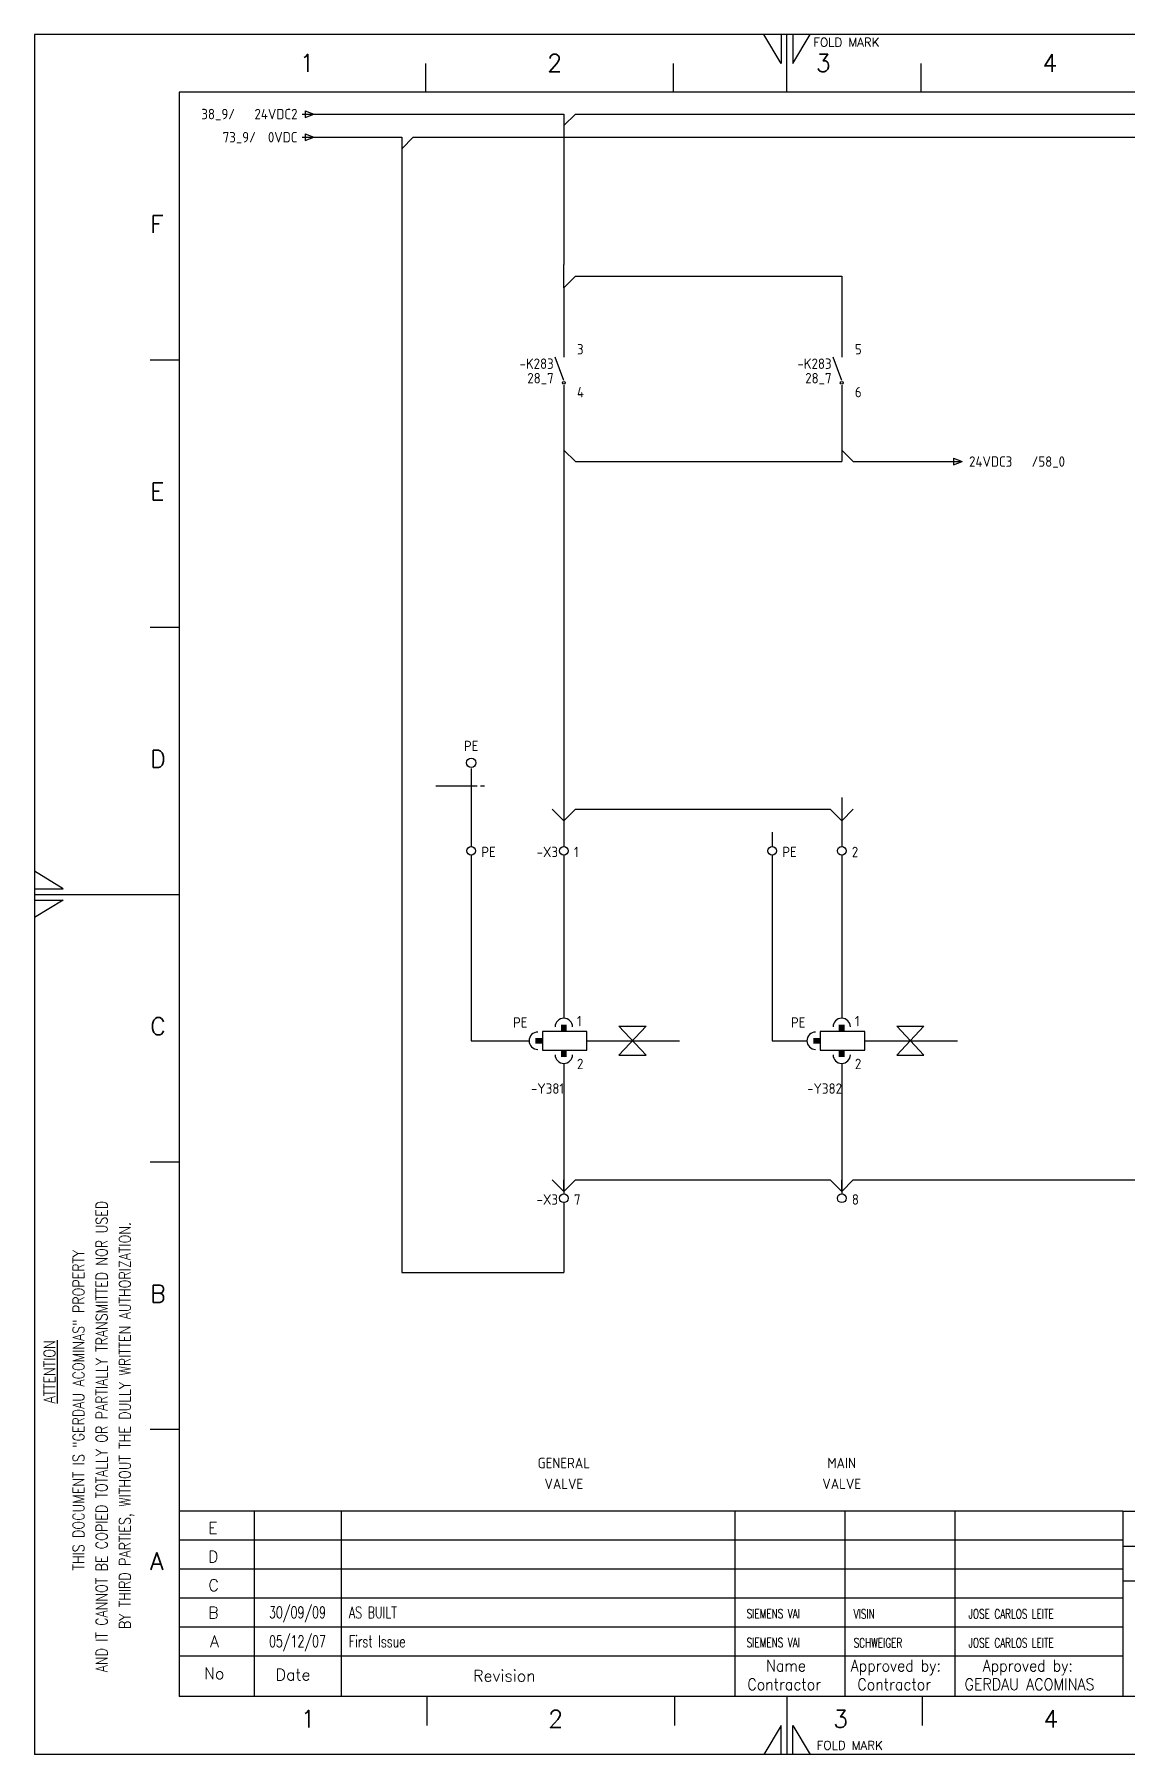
# Model space of a CAD drawing. Extents: x 520 to 940, y 6 to 303.
# Drawn here: x 520.2 to 708.8, y 6.5 to 303.5 of the extents above; entities that cross this region are included whole.
import ezdxf
from ezdxf.enums import TextEntityAlignment as Align

# ---------------------------------------------------------------- set-up
doc = ezdxf.new("R2010")
doc.units = 0
doc.header["$LTSCALE"] = 25
doc.header["$MEASUREMENT"] = 0
doc.linetypes.add('EPLANLINE7', pattern=[0])
doc.layers.get('0').update_dxf_attribs({"linetype": 'CONTINUOUS'})
for name, color, linetype in [('AUTOCONNECTING', 2, 'CONTINUOUS'), ('DESIG_', 3, 'CONTINUOUS'), ('FORM_1', 7, 'CONTINUOUS'), ('FORM_2', 4, 'CONTINUOUS'), ('FORM_3', 6, 'CONTINUOUS'), ('FORM_4', 1, 'CONTINUOUS'), ('MORSETTI', 7, 'CONTINUOUS'), ('RIF_', 7, 'CONTINUOUS'), ('SEF', 5, 'CONTINUOUS'), ('SIMBOLO', 4, 'CONTINUOUS'), ('TESTI', 7, 'CONTINUOUS'), ('TESTO', 5, 'CONTINUOUS')]:
    doc.layers.add(name, color=color, linetype=linetype)
doc.styles.add('ROMANS', font='romans.shx', dxfattribs={"width": 0.7, "oblique": 10, "height": 4})
doc.styles.get("Standard").update_dxf_attribs({"font": 'isocp.shx'})

# ---------------------------------------------------------------- blocks, each defined once
blk = doc.blocks.new('Format A3')
at = {"layer": 'FORM_1'}
for p, q in [((0, 297), (0, 0)), ((420, 297), (0, 297)), ((129, 292), (126, 297)), ((129, 297), (129, 292)), ((130, 287), (130, 297)), ((131, 297), (131, 292)), ((131, 292), (134, 297)), ((67.59, 292), (67.59, 287)), ((110.37, 292), (110.37, 287)), ((153.15, 292), (153.15, 287)), ((20, 240.83), (25, 240.83)), ((20, 194.66), (25, 194.66)), ((5, 149.5), (0, 152.5)), ((0, 149.5), (5, 149.5)), ((0, 148.5), (25, 148.5)), ((0, 147.5), (5, 147.5)), ((5, 147.5), (0, 144.5)), ((20, 102.33), (25, 102.33)), ((20, 56.17), (25, 56.17)), ((37.97, 42), (37.97, 17)), ((52.97, 42), (52.97, 17)), ((120.99, 42), (120.99, 17)), ((140, 42), (140, 17)), ((159.01, 42), (159.01, 17)), ((188.01, 37), (25, 37)), ((188.01, 36), (298, 36)), ((188.01, 32), (25, 32)), ((188.01, 27), (25, 27)), ((188.01, 22), (25, 22)), ((67.78, 10), (67.78, 5)), ((110.55, 10), (110.55, 5)), ((130, 10), (130, 0)), ((153.33, 10), (153.33, 5)), ((129, 5), (126, 0)), ((129, 0), (129, 5)), ((131, 0), (131, 5)), ((131, 5), (134, 0)), ((420, 0), (0, 0))]:
    blk.add_line(p, q, dxfattribs=at)
at = {"layer": 'FORM_3'}
for p, q in [((25, 287), (25, 10)), ((410, 287), (25, 287)), ((410, 10), (25, 10))]:
    blk.add_line(p, q, dxfattribs=at)
at = {"layer": 'FORM_4'}
for p, q in [((188.01, 42), (25, 42)), ((188.01, 42), (188.01, 10)), ((188.01, 42), (410, 42)), ((188.01, 30), (298, 30)), ((188.01, 17), (25, 17)), ((37.97, 17), (37.97, 10)), ((52.97, 17), (52.97, 10)), ((120.99, 17), (120.99, 10)), ((140, 17), (140, 10)), ((159.01, 17), (159.01, 10))]:
    blk.add_line(p, q, dxfattribs=at)
at = {"layer": 'FORM_1', "style": 'ROMANS'}
for p in [(134.55, 294.88), (135.13, 0.84)]:
    blk.add_text('FOLD MARK', height=1.5, dxfattribs=at).set_placement(p)
at = {"layer": 'FORM_2', "style": 'ROMANS', "width": 0.8}
for s, p in [('AND IT CANNOT BE COPIED TOTALLY OR PARTIALLY TRANSMITTED NOR USED', (12.63, 14.2)), ('BY THIRD PARTIES, WITHOUT THE DULLY WRITTEN AUTHORIZATION.', (16.63, 21.66)), ('THIS DOCUMENT IS "GERDAU ACOMINAS" PROPERTY', (8.63, 31.78)), ('%%UATTENTION', (3.61, 60.63))]:
    blk.add_text(s, height=2, rotation=90, dxfattribs=at).set_placement(p)
at = {"layer": 'FORM_2', "style": 'ROMANS'}
for s, p in [('E', (30, 38.12)), ('D', (30, 33.18)), ('C', (30.07, 28.24)), ('B', (30.02, 23.5)), ('A', (30.36, 18.57)), ('No', (29.31, 13.01)), ('Date', (41.68, 12.8)), ('Revision', (75.79, 12.6))]:
    blk.add_text(s, height=2, dxfattribs=at).set_placement(p)
at = {"layer": 'FORM_2', "style": 'ROMANS', "width": 0.9}
for s, p in [('Name', (126.4, 14.35)), ('Approved by:', (141.02, 14.35)), ('Approved by:', (163.81, 14.35)), ('Contractor ', (123.16, 11.12)), ('Contractor ', (142.17, 11.12)), ('GERDAU ACOMINAS', (160.68, 11.14))]:
    blk.add_text(s, height=2, dxfattribs=at).set_placement(p)
at = {"layer": 'FORM_2', "style": 'ROMANS', "flags": 4}
for tag, p in [('21', (189.91, 37.18)), ('18', (189.91, 30.89))]:
    blk.add_attdef(tag, p, '', height=2, dxfattribs=at)
at = {"layer": 'FORM_2', "color": 4, "style": 'ROMANS', "width": 0.8, "flags": 4}
for tag, p in [('22', (251.5, 37)), ('19', (251.5, 30.8)), ('24', (278.73, 22.67))]:
    blk.add_attdef(tag, p, '', height=2, dxfattribs=at)
at = {"layer": 'FORM_2', "style": 'ROMANS', "flags": 4}
for tag, p, height, width in [('23', (276.41, 37.01), 2, 0.8), ('20', (276.22, 30.68), 2, 0.8), ('14', (248.25, 23), 1.5, 0.9), ('15', (264.49, 22.98), 1.5, 0.8), ('16', (248.25, 13), 1.5, 0.9), ('17', (264.49, 12.98), 1.5, 0.8)]:
    blk.add_attdef(tag, p, '', height=height, dxfattribs=dict(at, width=width))
at = {"layer": 'FORM_4', "style": 'ROMANS'}
for s, p in [('1', (45.81, 290.56)), ('2', (88.59, 290.56)), ('3', (135, 290.56)), ('4', (174.14, 290.56)), ('F', (20.01, 262.73)), ('E', (20.01, 216.57)), ('D', (20.01, 170.4)), ('C', (20.01, 124.24)), ('B', (20.01, 78.07)), ('A', (20.01, 31.9)), ('1', (45.99, 4.65)), ('2', (88.77, 4.65)), ('3', (137.98, 4.65)), ('4', (174.32, 4.65))]:
    blk.add_text(s, height=3, dxfattribs=at).set_placement(p)
at = {"layer": 'FORM_4', "color": 1, "style": 'ROMANS', "oblique": 10, "width": 0.8, "flags": 4}
for tag, p in [('11', (300.77, 34.39)), ('12', (300.77, 29.5)), ('13', (300.77, 24.62))]:
    blk.add_attdef(tag, p, '', height=2.5, dxfattribs=at)
at = {"layer": 'FORM_4', "color": 1, "style": 'ROMANS', "flags": 2}
blk.add_attdef('25', (279.66, 12.25), '', height=5, dxfattribs=at)
at = {"layer": 'FORM_4', "style": 'ROMANS', "width": 1.25, "flags": 4}
for tag, p in [('1', (303.88, 13.92)), ('3', (312.28, 13.92)), ('5', (324.88, 13.92)), ('7', (346.28, 13.92)), ('10', (395.28, 13.92))]:
    blk.add_attdef(tag, p, '', height=3.5, dxfattribs=at)
for tag, p in [('2', (310.18, 13.92)), ('4', (322.78, 13.92)), ('6', (339.78, 13.92)), ('9', (387.98, 13.92))]:
    blk.add_attdef(tag, text='', height=3.5, dxfattribs=at).set_placement(p, align=Align.CENTER)
at = {"layer": 'FORM_4', "color": 1, "style": 'ROMANS', "width": 1.25, "flags": 4}
blk.add_attdef('8', (368.28, 13.92), '', height=3.5, dxfattribs=at)
blk = doc.blocks.new('SO284')
at = {"layer": 'TESTI', "color": 2, "linetype": 'EPLANLINE7'}
for p, q in [((-1.175, 0), (0.675, 0)), ((-0.675, 0.575), (0.8, 0)), ((-0.675, 0.575), (-0.675, -0.575)), ((-0.675, -0.575), (0.8, 0))]:
    blk.add_line(p, q, dxfattribs=at)
blk = doc.blocks.new('SO269')
at = {"layer": 'TESTI', "color": 2, "linetype": 'EPLANLINE7'}
for p, q in [((-2, 0), (0, 0)), ((0, 0), (0, -2)), ((0, -2), (2, 0))]:
    blk.add_line(p, q, dxfattribs=at)
blk = doc.blocks.new('SO283')
at = {"layer": 'SIMBOLO', "color": 2, "linetype": 'EPLANLINE7'}
for p, q in [((0, 2), (0, 0)), ((0, 0), (2, 0))]:
    blk.add_line(p, q, dxfattribs=at)
blk = doc.blocks.new('SO300')
at = {"layer": 'SIMBOLO', "color": 2, "linetype": 'EPLANLINE7'}
blk.add_line((0, 3), (0, 0), dxfattribs=at)
blk.add_circle((0, 4), 0.8, dxfattribs=at)
blk = doc.blocks.new('30_0_IEC_WUPI')
at = {"layer": 'SIMBOLO', "color": 3, "linetype": 'EPLANLINE7'}
blk.add_line((0, 4), (0, 1.6), dxfattribs=at)
blk.add_circle((0, 0.8), 0.75, dxfattribs=at)
blk = doc.blocks.new('318_0_IEC_WUPI')
at = {"layer": 'SIMBOLO', "color": 1, "linetype": 'EPLANLINE7'}
for p, q in [((0.3, 1.6), (0.3, -1.6)), ((8, 1.6), (0.3, 1.6)), ((8, -1.6), (8, 1.6)), ((8, 0), (24, 0)), ((13.5, 2.5), (18.2, 2.5)), ((18.2, 2.5), (13.5, -2.5)), ((18.2, -2.5), (13.5, 2.5)), ((0.3, -1.6), (8, -1.6)), ((13.5, -2.5), (18.2, -2.5))]:
    blk.add_line(p, q, dxfattribs=at)
for centre, start, end in [((4, 2.4), 0, 180), ((-0.5, 0), 90, 270), ((4, -2.4), 180, 0)]:
    blk.add_arc(centre, 1.5, start, end, dxfattribs=at)
for points in [[(-0.9, -0.5), (0.3, -0.5), (-0.9, 0.5), (0.3, 0.5)], [(4.5, 1.6), (3.5, 1.6), (4.5, 2.8), (3.5, 2.8)], [(4.5, -1.6), (3.5, -1.6), (4.5, -2.8), (3.5, -2.8)]]:
    blk.add_solid(points, dxfattribs=at)
blk = doc.blocks.new('SO263')
at = {"layer": 'TESTI', "color": 2, "linetype": 'EPLANLINE7'}
for q in [(0, 2), (2, 0)]:
    blk.add_line((0, -2), q, dxfattribs=at)
blk = doc.blocks.new('1_0_IEC_WUPI')
at = {"layer": 'SIMBOLO', "color": 3, "linetype": 'EPLANLINE7'}
for p, q in [((0, 4), (0, 2)), ((0, -2), (-1.5, 2)), ((0, -2.8), (0, -4))]:
    blk.add_line(p, q, dxfattribs=at)
blk.add_circle((0, -2.4), 0.25, dxfattribs=at)
blk = doc.blocks.new('SO262')
at = {"layer": 'TESTI', "color": 2, "linetype": 'EPLANLINE7'}
for q in [(0, -2), (2, 0)]:
    blk.add_line((0, 2), q, dxfattribs=at)
blk = doc.blocks.new('SO278')
at = {"layer": 'TESTI', "color": 2, "linetype": 'EPLANLINE7'}
for p in [(-2, 0), (0, 2), (2, 0)]:
    blk.add_line(p, (0, -2), dxfattribs=at)
blk = doc.blocks.new('SO282')
at = {"layer": 'SIMBOLO', "color": 2, "linetype": 'EPLANLINE7'}
for p in [(-2, 0), (0, 2)]:
    blk.add_line(p, (0, 0), dxfattribs=at)
blk = doc.blocks.new('SO280')
at = {"layer": 'TESTI', "color": 2, "linetype": 'EPLANLINE7'}
for p, q in [((-2, 0), (0, 0)), ((0, 0), (0, -2))]:
    blk.add_line(p, q, dxfattribs=at)
blk = doc.blocks.new('SO264')
at = {"layer": 'TESTI', "color": 2, "linetype": 'EPLANLINE7'}
for p, q in [((-2, 0), (0, 0)), ((0, 2), (0, 0)), ((0, 2), (2, 0))]:
    blk.add_line(p, q, dxfattribs=at)

msp = doc.modelspace()

# ---------------------------------------------------------------- linework, layer by layer
at = {"layer": 'AUTOCONNECTING', "color": 2, "linetype": 'EPLANLINE7'}
for p, q in [((567.63, 289.7), (609.63, 289.7)), ((613.63, 289.7), (725.63, 289.7)), ((567.63, 285.7), (581.63, 285.7)), ((585.63, 285.7), (907.63, 285.7)), ((611.63, 287.7), (611.63, 263.7)), ((583.63, 283.7), (583.63, 89.7)), ((613.63, 261.7), (659.63, 261.7)), ((659.63, 261.7), (659.63, 249.7)), ((611.63, 259.7), (611.63, 249.7)), ((611.63, 241.7), (611.63, 231.7)), ((659.63, 241.7), (659.63, 231.7)), ((613.63, 229.7), (657.63, 229.7)), ((661.63, 229.7), (679.63, 229.7)), ((611.63, 227.7), (611.63, 171.7)), ((595.63, 173.7), (595.63, 165.7)), ((613.63, 169.7), (657.63, 169.7)), ((611.63, 167.7), (611.63, 165.7)), ((659.63, 167.7), (659.63, 165.7)), ((595.63, 161.7), (595.63, 129.7)), ((611.63, 161.7), (611.63, 133.7)), ((647.63, 161.7), (647.63, 129.7)), ((659.63, 161.7), (659.63, 133.7)), ((595.63, 129.7), (605.63, 129.7)), ((647.63, 129.7), (653.63, 129.7)), ((611.63, 125.7), (611.63, 107.7)), ((659.63, 125.7), (659.63, 107.7)), ((611.63, 103.7), (611.63, 105.7)), ((613.63, 105.7), (657.63, 105.7)), ((659.63, 103.7), (659.63, 105.7)), ((661.63, 105.7), (725.63, 105.7)), ((611.63, 101.7), (611.63, 89.7)), ((583.63, 89.7), (611.63, 89.7))]:
    msp.add_line(p, q, dxfattribs=at)
at = {"layer": 'SIMBOLO', "color": 3, "linetype": 'EPLANLINE7'}
for p, q in [((589.51, 173.7), (596.68, 173.7)), ((597.26, 173.7), (597.91, 173.7)), ((597.58, 173.7), (597.76, 173.7))]:
    msp.add_line(p, q, dxfattribs=at)

# ---------------------------------------------------------------- block references
msp.add_blockref('Format A3', (520.17, 6.46))
at = {"layer": 'SIMBOLO'}
for name, p in [('SO284', (567.63, 289.7)), ('SO269', (611.63, 289.7)), ('SO284', (567.63, 285.7)), ('SO269', (583.63, 285.7)), ('SO263', (611.63, 261.7)), ('SO280', (659.63, 261.7)), ('SO262', (611.63, 229.7)), ('SO264', (659.63, 229.7)), ('SO284', (679.63, 229.7)), ('SO300', (595.63, 173.7)), ('SO278', (611.63, 169.7)), ('SO278', (659.63, 169.7)), ('SO283', (595.63, 129.7)), ('SO283', (647.63, 129.7)), ('SO278', (611.63, 105.7)), ('SO278', (659.63, 105.7)), ('SO283', (583.63, 89.7)), ('SO282', (611.63, 89.7))]:
    msp.add_blockref(name, p, dxfattribs=at)
ref = msp.add_blockref('1_0_IEC_WUPI', (611.63, 245.7), dxfattribs=at)
ref.add_attrib('SEF_1', '-K283', dxfattribs={"layer": 'SEF', "color": 2, "height": 1.8, "width": 1.000667, "flags": 2}).set_placement((609.88, 245.7), align=Align.RIGHT)
ref.add_attrib('DESIGN._1', '3', (613.91, 248.2), dxfattribs={"layer": 'DESIG_', "color": 2, "height": 1.8, "width": 1.000667, "flags": 2})
ref.add_attrib('DESIGN._2', '4', (613.91, 240.8), dxfattribs={"layer": 'DESIG_', "color": 2, "height": 1.8, "width": 1.000667, "flags": 2})
ref = msp.add_blockref('1_0_IEC_WUPI', (659.63, 245.7), dxfattribs=at)
ref.add_attrib('SEF_1', '-K283', dxfattribs={"layer": 'SEF', "color": 2, "height": 1.8, "width": 1.000667, "flags": 2}).set_placement((657.88, 245.7), align=Align.RIGHT)
ref.add_attrib('DESIGN._1', '5', (661.91, 248.2), dxfattribs={"layer": 'DESIG_', "color": 2, "height": 1.8, "width": 1.000667, "flags": 2})
ref.add_attrib('DESIGN._2', '6', (661.91, 240.8), dxfattribs={"layer": 'DESIG_', "color": 2, "height": 1.8, "width": 1.000667, "flags": 2})
ref = msp.add_blockref('30_0_IEC_WUPI', (595.63, 161.7), dxfattribs=at)
ref.add_attrib('DESIGN._1', 'PE', (597.38, 161.4), dxfattribs={"layer": 'MORSETTI', "color": 2, "height": 1.8, "width": 1.000667, "flags": 2})
ref = msp.add_blockref('30_0_IEC_WUPI', (611.63, 161.7), dxfattribs=at)
ref.add_attrib('DESIGN._1', '-X3', dxfattribs={"layer": 'MORSETTI', "color": 2, "height": 1.8, "width": 1.000667, "flags": 2}).set_placement((610.63, 161.4), align=Align.RIGHT)
ref.add_attrib('DESIGN._2', '1', (613.38, 161.4), dxfattribs={"layer": 'MORSETTI', "color": 2, "height": 1.8, "width": 1.000667, "flags": 2})
ref = msp.add_blockref('30_0_IEC_WUPI', (647.63, 161.7), dxfattribs=at)
ref.add_attrib('DESIGN._1', 'PE', (649.38, 161.4), dxfattribs={"layer": 'MORSETTI', "color": 2, "height": 1.8, "width": 1.000667, "flags": 2})
ref = msp.add_blockref('30_0_IEC_WUPI', (659.63, 161.7), dxfattribs=at)
ref.add_attrib('DESIGN._1', '2', (661.38, 161.4), dxfattribs={"layer": 'MORSETTI', "color": 2, "height": 1.8, "width": 1.000667, "flags": 2})
ref = msp.add_blockref('318_0_IEC_WUPI', (607.63, 129.7), dxfattribs=at)
ref.add_attrib('SEF_1', '-Y381', dxfattribs={"layer": 'SEF', "color": 2, "height": 1.8, "width": 1.000667, "flags": 2}).set_placement((611.68, 120.55), align=Align.RIGHT)
ref.add_attrib('DESIGN._1', 'PE', dxfattribs={"layer": 'DESIG_', "color": 2, "height": 1.8, "width": 1.000667, "flags": 2}).set_placement((605.36, 131.97), align=Align.RIGHT)
ref.add_attrib('DESIGN._2', '1', (613.91, 132.2), dxfattribs={"layer": 'DESIG_', "color": 2, "height": 1.8, "width": 1.000667, "flags": 2})
ref.add_attrib('DESIGN._3', '2', (613.91, 124.8), dxfattribs={"layer": 'DESIG_', "color": 2, "height": 1.8, "width": 1.000667, "flags": 2})
ref = msp.add_blockref('318_0_IEC_WUPI', (655.63, 129.7), dxfattribs=at)
ref.add_attrib('SEF_1', '-Y382', dxfattribs={"layer": 'SEF', "color": 2, "height": 1.8, "width": 1.000667, "flags": 2}).set_placement((659.68, 120.55), align=Align.RIGHT)
ref.add_attrib('DESIGN._1', 'PE', dxfattribs={"layer": 'DESIG_', "color": 2, "height": 1.8, "width": 1.000667, "flags": 2}).set_placement((653.36, 131.97), align=Align.RIGHT)
ref.add_attrib('DESIGN._2', '1', (661.91, 132.2), dxfattribs={"layer": 'DESIG_', "color": 2, "height": 1.8, "width": 1.000667, "flags": 2})
ref.add_attrib('DESIGN._3', '2', (661.91, 124.8), dxfattribs={"layer": 'DESIG_', "color": 2, "height": 1.8, "width": 1.000667, "flags": 2})
ref = msp.add_blockref('30_0_IEC_WUPI', (611.63, 101.7), dxfattribs=at)
ref.add_attrib('DESIGN._1', '-X3', dxfattribs={"layer": 'MORSETTI', "color": 2, "height": 1.8, "width": 1.000667, "flags": 2}).set_placement((610.63, 101.4), align=Align.RIGHT)
ref.add_attrib('DESIGN._2', '7', (613.38, 101.4), dxfattribs={"layer": 'MORSETTI', "color": 2, "height": 1.8, "width": 1.000667, "flags": 2})
ref = msp.add_blockref('30_0_IEC_WUPI', (659.63, 101.7), dxfattribs=at)
ref.add_attrib('DESIGN._1', '8', (661.38, 101.4), dxfattribs={"layer": 'MORSETTI', "color": 2, "height": 1.8, "width": 1.000667, "flags": 2})

# ---------------------------------------------------------------- texts
at = {"layer": 'FORM_2', "style": 'ROMANS', "width": 0.7}
for s, p in [('30/09/09', (565.62, 30.86)), ('05/12/07', (565.62, 25.86))]:
    msp.add_text(s, height=2, dxfattribs=at).set_placement(p, align=Align.MIDDLE)
for s, height, p in [('AS BUILT', 2, (574.5, 29.99)), ('SIEMENS VAI', 1.6, (643.21, 29.99)), ('VISIN', 1.6, (661.69, 29.95)), ('JOSE CARLOS LEITE', 1.6, (681.53, 29.95)), ('First Issue', 2, (574.5, 24.99)), ('SIEMENS VAI', 1.6, (643.21, 24.99)), ('SCHWEIGER', 1.6, (661.69, 24.95)), ('JOSE CARLOS LEITE', 1.6, (681.53, 24.95))]:
    msp.add_text(s, height=height, dxfattribs=at).set_placement(p)
at = {"layer": 'RIF_', "color": 2, "width": 1.000667}
for s, p in [('38_9/', (554.83, 288.8)), ('73_9/', (558.43, 284.8)), ('28_7', (609.88, 243.2)), ('28_7', (657.88, 243.2))]:
    msp.add_text(s, height=1.8, dxfattribs=at).set_placement(p, align=Align.RIGHT)
msp.add_text('/58_0', height=1.8, dxfattribs=at).set_placement((692.43, 228.8))
at = {"layer": 'TESTO', "color": 2, "width": 1.000667}
for s, p in [('24VDC2', (565.63, 288.8)), ('0VDC', (565.63, 284.8))]:
    msp.add_text(s, height=1.8, dxfattribs=at).set_placement(p, align=Align.RIGHT)
msp.add_text('24VDC3', height=1.8, dxfattribs=at).set_placement((681.63, 228.8))
for s, p in [('PE', (595.63, 179.7)), ('GENERAL', (611.63, 55.9)), ('MAIN', (659.63, 55.9)), ('VALVE', (611.63, 52.3)), ('VALVE', (659.63, 52.3))]:
    msp.add_text(s, height=1.8, dxfattribs=at).set_placement(p, align=Align.CENTER)

doc.saveas('drawing.dxf')
